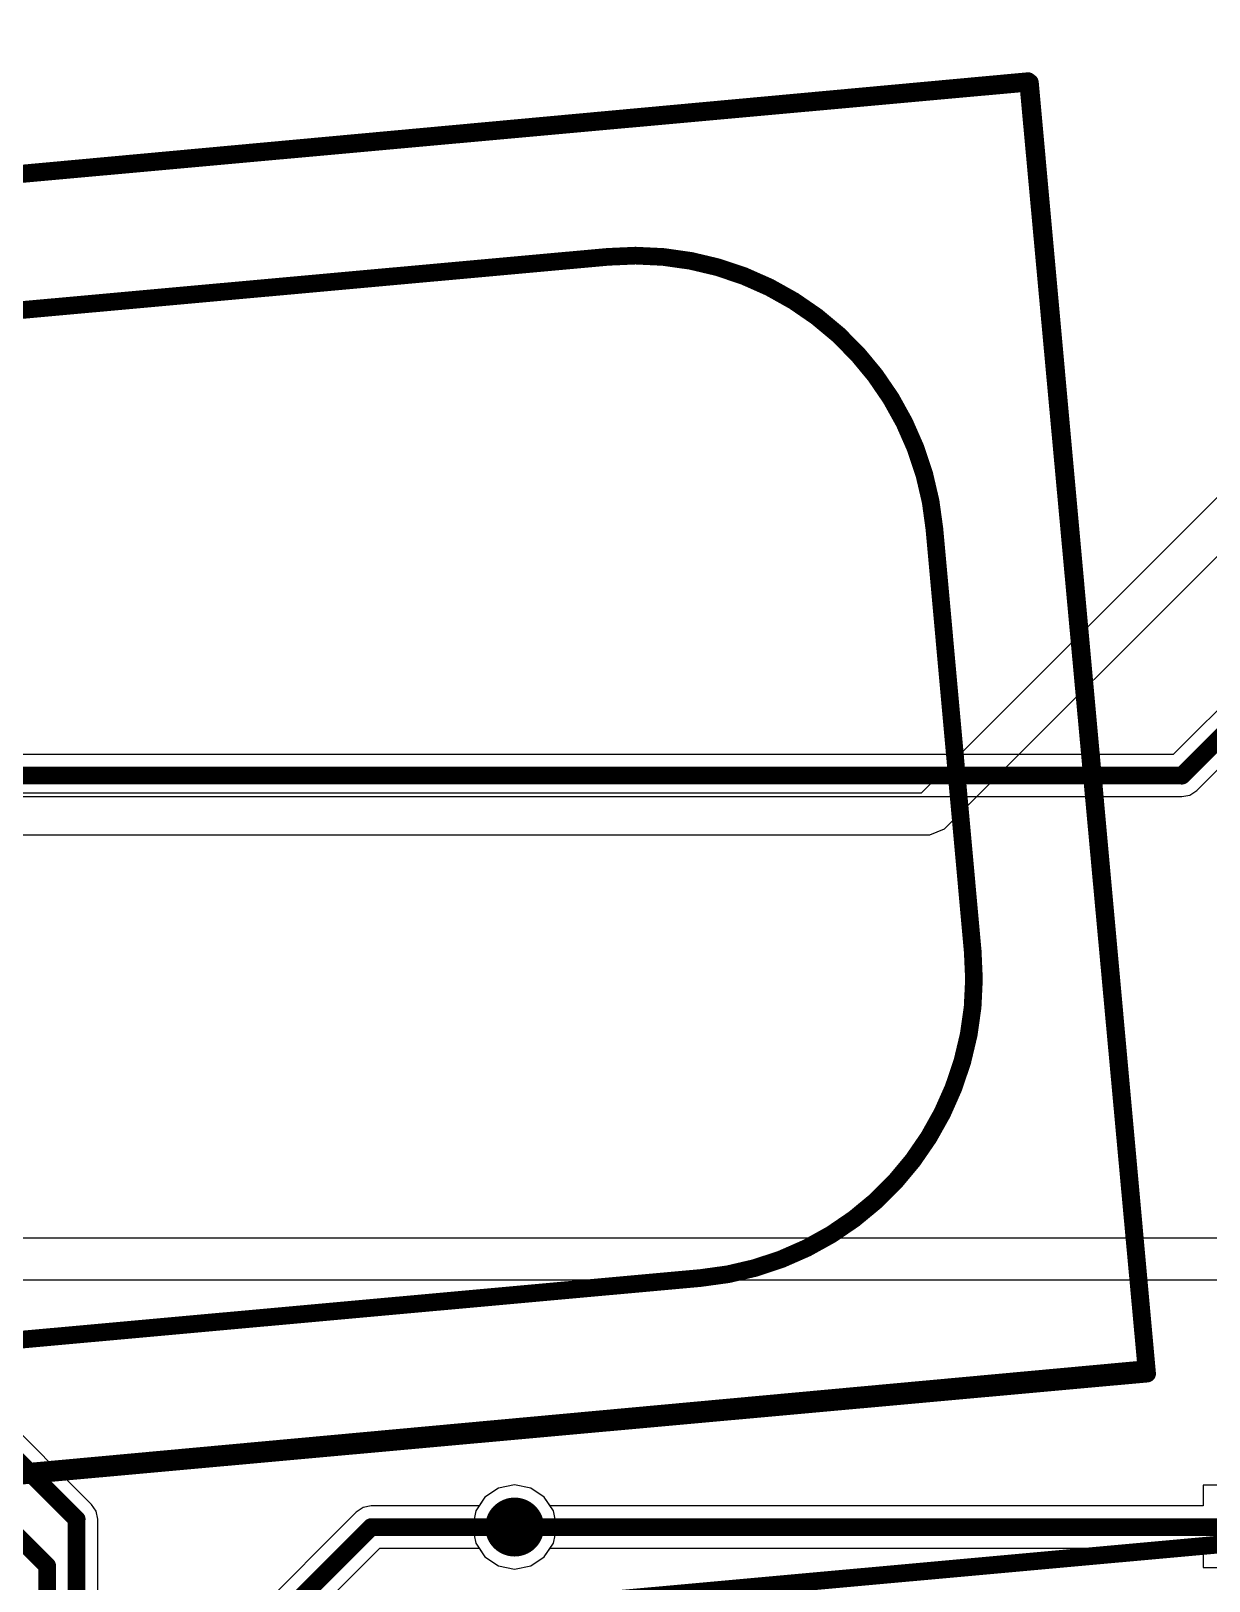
# Model space of a CAD drawing. Header units: millimetres. Extents: x 80 to 196, y 80 to 246.
# Drawn here: x 98.41 to 108.4, y 94.44 to 107.59 of the extents above; entities that cross this region are included whole.
import ezdxf

# ---------------------------------------------------------------- set-up
doc = ezdxf.new("R2010")
doc.units = ezdxf.units.MM
for name, color, linetype in [('BottomLayer', 5, 'Continuous'), ('DrillDrawing', 1, 'Continuous'), ('KeepOutLayer', 6, 'Continuous'), ('Mechanical1', 6, 'Continuous'), ('Mechanical15', 56, 'Continuous'), ('MidLayer1', 16, 'Continuous'), ('MidLayer2', 76, 'Continuous'), ('MultiLayer', 9, 'Continuous'), ('TopLayer', 1, 'Continuous'), ('TopOverlay', 2, 'Continuous'), ('ViaHoleLayer', 16, 'Continuous')]:
    doc.layers.add(name, color=color, linetype=linetype)

msp = doc.modelspace()

# ---------------------------------------------------------------- linework, layer by layer
at = {"layer": 'BottomLayer'}
for p, q in [((111.135, 104.488), (108.096, 101.448)), ((108.296, 101.144), (111.388, 104.235)), ((108.096, 101.448), (91.401, 101.448)), ((108.238, 101.105), (108.296, 101.144)), ((91.336, 101.092), (108.17, 101.092)), ((108.17, 101.092), (108.238, 101.105)), ((98.921, 95.086), (95.786, 98.221)), ((102.374, 95.224), (102.258, 95.147)), ((102.51, 95.251), (102.374, 95.224)), ((102.647, 95.224), (102.51, 95.251)), ((102.762, 95.147), (102.647, 95.224)), ((109.05, 95.25), (108.35, 95.25)), ((108.35, 95.25), (108.35, 95.073)), ((102.258, 95.147), (102.18, 95.031)), ((102.812, 95.073), (102.762, 95.147)), ((98.96, 95.028), (98.921, 95.086)), ((98.974, 94.96), (98.96, 95.028)), ((98.974, 90.898), (98.974, 94.96)), ((102.18, 95.031), (102.153, 94.894)), ((108.35, 95.073), (102.812, 95.073)), ((102.153, 94.894), (102.18, 94.758)), ((102.18, 94.758), (102.258, 94.642)), ((102.762, 94.642), (102.812, 94.716)), ((102.812, 94.716), (108.35, 94.716)), ((108.35, 94.716), (108.35, 94.55)), ((102.258, 94.642), (102.374, 94.565)), ((102.647, 94.565), (102.762, 94.642)), ((102.374, 94.565), (102.51, 94.538)), ((102.51, 94.538), (102.647, 94.565)), ((108.35, 94.55), (109.05, 94.55))]:
    msp.add_line(p, q, dxfattribs=at)
at = {"layer": 'BottomLayer', "const_width": 0.15}
for points in [[(108.17, 101.27), (111.475, 104.575)], [(89.69, 101.27), (108.17, 101.27)], [(95.66, 98.095), (98.795, 94.96)], [(95.649, 97.46), (98.545, 94.564)], [(98.795, 88.99), (98.795, 94.96)], [(102.51, 94.894), (108.7, 94.894)], [(98.545, 88.84), (98.545, 94.564)]]:
    msp.add_lwpolyline(points, dxfattribs=at)
at = {"layer": 'BottomLayer'}
for points, const_width in [([(108.132, 101.27, 1), (108.208, 101.27, 1)], 0.075), ([(108.132, 101.27, 1), (108.208, 101.27, 1)], 0.075), ([(102.385, 94.894, 1), (102.635, 94.894, 1)], 0.25), ([(98.758, 94.96, 1), (98.833, 94.96, 1)], 0.075), ([(98.758, 94.96, 1), (98.833, 94.96, 1)], 0.075), ([(102.473, 94.894, 1), (102.548, 94.894, 1)], 0.075), ([(98.508, 94.564, 1), (98.583, 94.564, 1)], 0.075), ([(98.508, 94.564, 1), (98.583, 94.564, 1)], 0.075)]:
    msp.add_lwpolyline(points, format="xyb", close=True, dxfattribs=dict(at, const_width=const_width))
at = {"layer": 'DrillDrawing', "const_width": 0.15}
for points in [[(83.225, 110.891, -1.632083), (101.044, 80.027)], [(98.956, 80.027, -0.543037), (82.181, 109.082)]]:
    msp.add_lwpolyline(points, format="xyb", dxfattribs=at)
at = {"layer": 'DrillDrawing', "const_width": 0.1}
msp.add_lwpolyline([(102.46, 94.894, 1), (102.56, 94.894, 1)], format="xyb", close=True, dxfattribs=at)
at = {"layer": 'KeepOutLayer', "const_width": 0.15}
for points in [[(83.225, 110.891, -1.632083), (101.044, 80.027)], [(98.956, 80.027, -0.543037), (82.181, 109.082)]]:
    msp.add_lwpolyline(points, format="xyb", dxfattribs=at)
at = {"layer": 'Mechanical1', "const_width": 0.15}
for points in [[(83.225, 110.891, -1.632083), (101.044, 80.027)], [(98.956, 80.027, -0.543037), (82.181, 109.082)], [(103.301, 105.672, -0.414214), (106.071, 103.363)], [(106.396, 99.777, -0.414214), (104.087, 97.007)]]:
    msp.add_lwpolyline(points, format="xyb", dxfattribs=at)
for points in [[(91.942, 105.795), (106.881, 107.151)], [(106.881, 107.151), (107.875, 96.196)], [(95.732, 104.985), (103.301, 105.672)], [(106.071, 103.363), (106.396, 99.777)], [(96.518, 96.32), (104.087, 97.007)], [(92.936, 94.841), (107.875, 96.196)], [(91.649, 93.217), (109.436, 94.832)]]:
    msp.add_lwpolyline(points, dxfattribs=at)
at = {"layer": 'Mechanical1', "const_width": 0.075}
for points in [[(106.843, 107.151, 1), (106.918, 107.151, 1)], [(106.843, 107.151, 1), (106.918, 107.151, 1)], [(103.263, 105.672, 1), (103.338, 105.672, 1)], [(103.263, 105.672, 1), (103.338, 105.672, 1)], [(106.033, 103.363, 1), (106.108, 103.363, 1)], [(106.033, 103.363, 1), (106.108, 103.363, 1)], [(106.359, 99.777, 1), (106.434, 99.777, 1)], [(106.359, 99.777, 1), (106.434, 99.777, 1)], [(104.05, 97.007, 1), (104.125, 97.007, 1)], [(104.05, 97.007, 1), (104.125, 97.007, 1)], [(107.838, 96.196, 1), (107.913, 96.196, 1)], [(107.838, 96.196, 1), (107.913, 96.196, 1)]]:
    msp.add_lwpolyline(points, format="xyb", close=True, dxfattribs=at)
at = {"layer": 'Mechanical15', "const_width": 0.1}
for points in [[(118.5, 100, 1), (81.5, 100, 1)], [(116.495, 100, 1), (83.505, 100, 1)]]:
    msp.add_lwpolyline(points, format="xyb", close=True, dxfattribs=at)
at = {"layer": 'MidLayer1'}
for p, q in [((102.374, 95.224), (102.258, 95.147)), ((102.51, 95.251), (102.374, 95.224)), ((102.647, 95.224), (102.51, 95.251)), ((102.762, 95.147), (102.647, 95.224)), ((102.258, 95.147), (102.18, 95.031)), ((102.84, 95.031), (102.762, 95.147)), ((102.18, 95.031), (102.153, 94.894)), ((102.867, 94.894), (102.84, 95.031)), ((102.153, 94.894), (102.18, 94.758)), ((102.84, 94.758), (102.867, 94.894)), ((102.18, 94.758), (102.258, 94.642)), ((102.762, 94.642), (102.84, 94.758)), ((102.258, 94.642), (102.374, 94.565)), ((102.647, 94.565), (102.762, 94.642)), ((102.374, 94.565), (102.51, 94.538)), ((102.51, 94.538), (102.647, 94.565))]:
    msp.add_line(p, q, dxfattribs=at)
at = {"layer": 'MidLayer1', "const_width": 0.25}
msp.add_lwpolyline([(102.385, 94.894, 1), (102.635, 94.894, 1)], format="xyb", close=True, dxfattribs=at)
at = {"layer": 'MidLayer2'}
for p, q in [((116.107, 111.27), (105.959, 101.122)), ((106.157, 100.82), (114.601, 109.264)), ((105.959, 101.122), (83.085, 101.122)), ((91.654, 100.769), (106.032, 100.769)), ((106.032, 100.769), (106.157, 100.82)), ((106.157, 100.82), (106.157, 100.82)), ((112.913, 97.345), (82.924, 97.345)), ((84.422, 96.992), (112.34, 96.992)), ((102.374, 95.224), (102.258, 95.147)), ((102.51, 95.251), (102.374, 95.224)), ((102.647, 95.224), (102.51, 95.251)), ((102.762, 95.147), (102.647, 95.224)), ((102.258, 95.147), (102.18, 95.031)), ((102.84, 95.031), (102.762, 95.147)), ((102.18, 95.031), (102.153, 94.894)), ((102.867, 94.894), (102.84, 95.031)), ((102.153, 94.894), (102.18, 94.758)), ((102.84, 94.758), (102.867, 94.894)), ((102.18, 94.758), (102.258, 94.642)), ((102.762, 94.642), (102.84, 94.758)), ((102.258, 94.642), (102.374, 94.565)), ((102.647, 94.565), (102.762, 94.642)), ((102.374, 94.565), (102.51, 94.538)), ((102.51, 94.538), (102.647, 94.565))]:
    msp.add_line(p, q, dxfattribs=at)
at = {"layer": 'MidLayer2', "const_width": 0.25}
msp.add_lwpolyline([(102.385, 94.894, 1), (102.635, 94.894, 1)], format="xyb", close=True, dxfattribs=at)
at = {"layer": 'MultiLayer', "const_width": 0.25}
msp.add_lwpolyline([(102.385, 94.894, 1), (102.635, 94.894, 1)], format="xyb", close=True, dxfattribs=at)
at = {"layer": 'TopLayer'}
for p, q in [((102.374, 95.224), (102.258, 95.147)), ((102.51, 95.251), (102.374, 95.224)), ((102.647, 95.224), (102.51, 95.251)), ((102.762, 95.147), (102.647, 95.224)), ((102.258, 95.147), (102.208, 95.073)), ((102.84, 95.031), (102.762, 95.147)), ((101.167, 95.021), (99.1, 92.953)), ((101.225, 95.059), (101.167, 95.021)), ((101.294, 95.073), (101.225, 95.059)), ((102.208, 95.073), (101.294, 95.073)), ((102.867, 94.894), (102.84, 95.031)), ((102.84, 94.758), (102.867, 94.894)), ((99.3, 92.649), (101.367, 94.716)), ((101.367, 94.716), (102.208, 94.716)), ((102.208, 94.716), (102.258, 94.642)), ((102.762, 94.642), (102.84, 94.758)), ((102.258, 94.642), (102.374, 94.565)), ((102.647, 94.565), (102.762, 94.642)), ((102.374, 94.565), (102.51, 94.538)), ((102.51, 94.538), (102.647, 94.565))]:
    msp.add_line(p, q, dxfattribs=at)
for points, const_width in [([(102.385, 94.894, 1), (102.635, 94.894, 1)], 0.25), ([(101.256, 94.894, 1), (101.331, 94.894, 1)], 0.075), ([(101.256, 94.894, 1), (101.331, 94.894, 1)], 0.075), ([(102.473, 94.894, 1), (102.548, 94.894, 1)], 0.075)]:
    msp.add_lwpolyline(points, format="xyb", close=True, dxfattribs=dict(at, const_width=const_width))
at = {"layer": 'TopLayer', "const_width": 0.15}
for points in [[(99.174, 92.775), (101.294, 94.894)], [(101.294, 94.894), (102.51, 94.894)]]:
    msp.add_lwpolyline(points, dxfattribs=at)
at = {"layer": 'TopOverlay', "const_width": 0.15}
for points in [[(94.766, 106.051), (106.865, 107.163)], [(106.865, 107.163), (107.87, 96.234)], [(95.546, 95.102), (107.87, 96.234)]]:
    msp.add_lwpolyline(points, dxfattribs=at)
at = {"layer": 'TopOverlay', "const_width": 0.075}
for points in [[(106.828, 107.163, 1), (106.903, 107.163, 1)], [(106.828, 107.163, 1), (106.903, 107.163, 1)], [(107.832, 96.234, 1), (107.907, 96.234, 1)], [(107.832, 96.234, 1), (107.907, 96.234, 1)]]:
    msp.add_lwpolyline(points, format="xyb", close=True, dxfattribs=at)
at = {"layer": 'ViaHoleLayer', "const_width": 0.1}
msp.add_lwpolyline([(102.46, 94.894, 1), (102.56, 94.894, 1)], format="xyb", close=True, dxfattribs=at)

doc.saveas('drawing.dxf')
